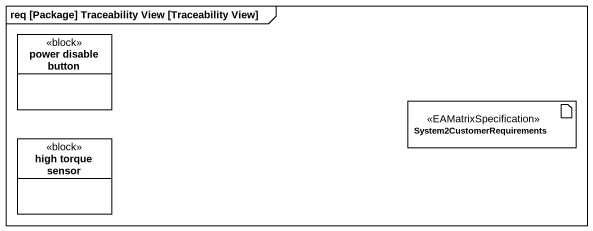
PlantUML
@startuml
mainframe req [Package] Traceability View [Traceability View]
allowmixing
hide circle
hide empty members
class "power disable button" as power_disable_button <<block>>
artifact System2CustomerRequirements <<EAMatrixSpecification>>
class "high torque sensor" as high_torque_sensor <<block>>
@enduml
